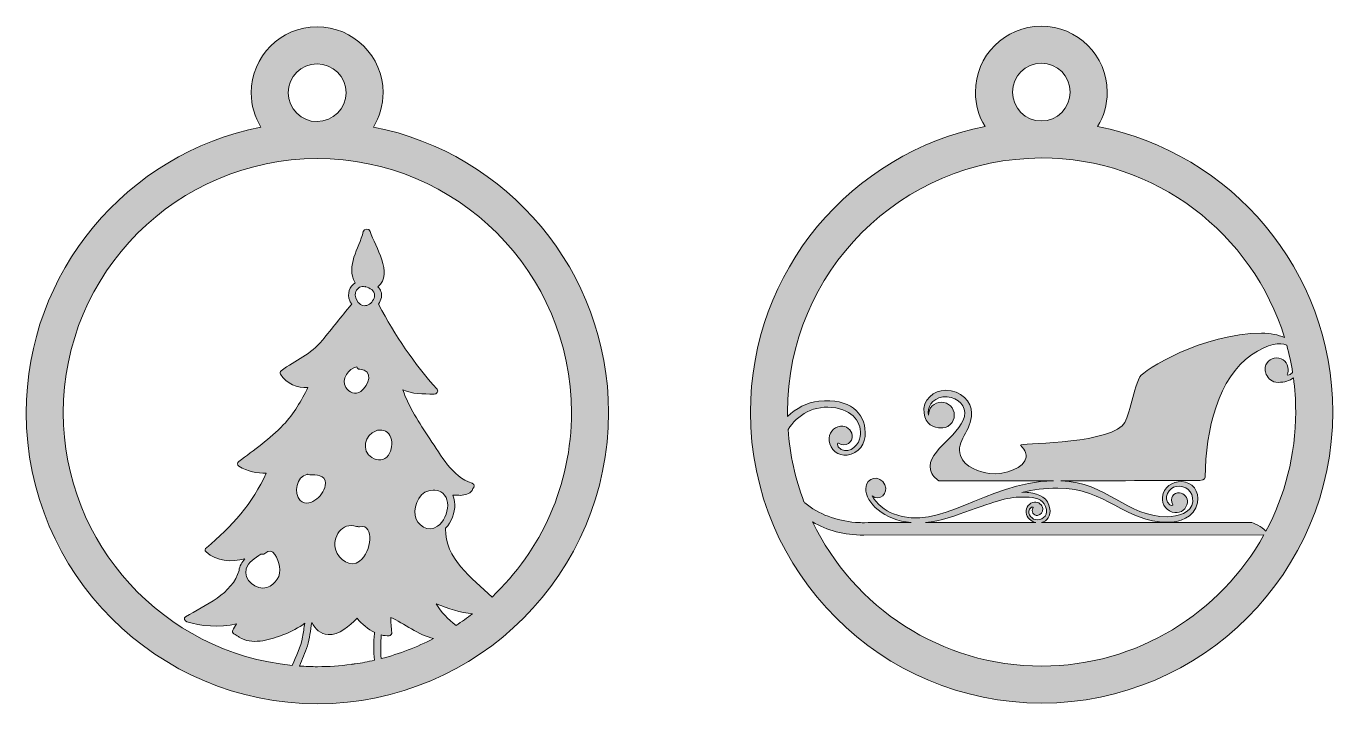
# Model space of a CAD drawing. Header units: inches. Extents: x -1104 to 5451, y -3757 to -136.
# Drawn here: x 1047 to 1929, y -2821 to -2363 of the extents above; entities that cross this region are included whole.
import ezdxf

# ---------------------------------------------------------------- set-up
doc = ezdxf.new("R2010")
doc.units = ezdxf.units.IN
doc.header["$MEASUREMENT"] = 0
doc.layers.add('Layer 1', color=7, linetype='Continuous')

# ---------------------------------------------------------------- blocks, each defined once
blk = doc.blocks.new('block 4')
at = {"layer": 'Layer 1', "true_color": 0xf8ca98}
h = blk.add_hatch(color=31, dxfattribs=at)
h.dxf.hatch_style = 2
edge = h.paths.add_edge_path()
edge.add_spline(control_points=[(1732.96, -2820.44), (1841.31, -2820.34), (1929.38, -2732.12), (1929.29, -2623.77), (1929.2, -2528.41), (1860.85, -2448.76), (1770.58, -2431.1), (1774.72, -2424.34), (1777.11, -2416.4), (1777.1, -2407.9), (1777.08, -2383.37), (1757.1, -2363.42), (1732.56, -2363.44), (1708.03, -2363.46), (1688.08, -2383.45), (1688.1, -2407.98), (1688.11, -2416.48), (1690.51, -2424.41), (1694.66, -2431.17), (1604.44, -2448.98), (1536.2, -2528.75), (1536.29, -2624.11), (1536.38, -2732.46), (1624.61, -2820.53), (1732.96, -2820.44)], knot_values=[0, 0, 0, 0, 1, 1, 1, 2, 2, 2, 3, 3, 3, 4, 4, 4, 5, 5, 5, 6, 6, 6, 7, 7, 7, 8, 8, 8, 8], degree=3, periodic=1)
edge = h.paths.add_edge_path()
edge.add_spline(control_points=[(1732.93, -2795.44), (1664.88, -2795.5), (1605.92, -2755.7), (1578.18, -2698.14), (1588.05, -2703.89), (1599.51, -2707.06), (1612.76, -2707.05), (1612.76, -2707.05), (1882.89, -2706.82), (1882.89, -2706.82), (1853.65, -2759.57), (1797.41, -2795.38), (1732.93, -2795.44)], knot_values=[0, 0, 0, 0, 1, 1, 1, 2, 2, 2, 3, 3, 3, 4, 4, 4, 4], degree=3, periodic=1)
edge = h.paths.add_edge_path()
edge.add_spline(control_points=[(1684.83, -2690.08), (1705.63, -2682.91), (1711.44, -2680.78), (1724.47, -2681.41), (1730.13, -2681.68), (1734.94, -2683.73), (1736, -2689.68), (1736.87, -2694.56), (1732.72, -2697.18), (1728.59, -2696.54), (1725.49, -2696.05), (1722.12, -2691.32), (1725.66, -2688.29), (1726.02, -2687.99), (1727.3, -2687.96), (1727.06, -2688.36), (1725.29, -2691.27), (1727.49, -2694.01), (1730.04, -2693.71), (1732.26, -2693.44), (1733.84, -2691.43), (1733.58, -2689.21), (1733.25, -2686.44), (1730.74, -2684.46), (1727.97, -2684.78), (1724.5, -2685.19), (1722.02, -2688.34), (1722.43, -2691.8), (1722.85, -2695.36), (1725.51, -2697.85), (1728.87, -2698.52), (1701.68, -2698.55), (1675.26, -2698.57), (1654.34, -2698.59), (1664.79, -2697.59), (1674.62, -2694.08), (1684.83, -2690.08)], knot_values=[0, 0, 0, 0, 1, 1, 1, 2, 2, 2, 3, 3, 3, 4, 4, 4, 5, 5, 5, 6, 6, 6, 7, 7, 7, 8, 8, 8, 9, 9, 9, 10, 10, 10, 11, 11, 11, 12, 12, 12, 12], degree=3, periodic=1)
edge = h.paths.add_edge_path()
edge.add_spline(control_points=[(1884.23, -2704.34), (1881.55, -2701.49), (1875.64, -2698.4), (1873.68, -2698.4), (1873.68, -2698.4), (1801.45, -2698.46), (1732.72, -2698.52), (1736.53, -2697.66), (1739.17, -2693.76), (1738.38, -2689.22), (1737.14, -2682.08), (1731.68, -2679.01), (1724.09, -2678.25), (1722.8, -2678.12), (1721.27, -2678.09), (1719.51, -2678.17), (1726.96, -2676.46), (1734.95, -2675.35), (1743.72, -2675.35), (1776.41, -2675.32), (1789.35, -2698.38), (1817.5, -2698.35), (1825.62, -2698.35), (1835.92, -2695.6), (1837.95, -2685.15), (1839.46, -2677.46), (1834.43, -2670.93), (1827.47, -2670.94), (1820.92, -2670.67), (1815.16, -2674.81), (1814.4, -2681.32), (1813.8, -2686.52), (1817.53, -2691.24), (1822.74, -2691.84), (1826.91, -2692.32), (1830.68, -2689.34), (1831.16, -2685.18), (1831.55, -2681.85), (1829.16, -2678.83), (1825.83, -2678.44), (1822, -2677.99), (1818.71, -2682.11), (1821.37, -2686.48), (1821.73, -2687.08), (1819.81, -2687.04), (1819.27, -2686.58), (1813.94, -2682.04), (1818.99, -2674.94), (1823.65, -2674.2), (1829.84, -2673.21), (1835.34, -2677.05), (1834.8, -2684.47), (1834.25, -2691.89), (1824.5, -2694.64), (1817.64, -2694.65), (1817.64, -2694.65), (1817.5, -2694.65), (1817.5, -2694.65), (1789.95, -2694.67), (1776.96, -2671.29), (1745.79, -2670.31), (1745.79, -2670.31), (1768.54, -2670.29), (1768.54, -2670.29), (1768.54, -2670.29), (1834.06, -2670.23), (1837.34, -2670.23), (1840.62, -2670.23), (1843.29, -2669.71), (1843.28, -2667.86), (1843.26, -2636.18), (1852.35, -2600.29), (1874.38, -2585.4), (1886.1, -2577.48), (1893.63, -2576.9), (1898.25, -2578.8), (1899.89, -2584.81), (1901.22, -2590.95), (1902.2, -2597.2), (1901.49, -2598), (1900.71, -2598.56), (1899.93, -2598.81), (1897.53, -2599.58), (1899.12, -2598.56), (1899.12, -2596.19), (1899.17, -2595.84), (1899.2, -2595.48), (1899.2, -2595.12), (1899.2, -2590.82), (1895.71, -2587.33), (1891.41, -2587.33), (1887.1, -2587.34), (1883.62, -2590.83), (1883.62, -2595.13), (1883.62, -2596.35), (1883.91, -2597.49), (1884.4, -2598.52), (1885.64, -2601.3), (1888.32, -2603.95), (1892.44, -2603.94), (1896.81, -2603.94), (1900.23, -2602.77), (1902.72, -2600.79), (1903.74, -2608.32), (1904.28, -2615.99), (1904.29, -2623.79), (1904.31, -2652.88), (1897.05, -2680.3), (1884.23, -2704.34)], knot_values=[0, 0, 0, 0, 1, 1, 1, 2, 2, 2, 3, 3, 3, 4, 4, 4, 5, 5, 5, 6, 6, 6, 7, 7, 7, 8, 8, 8, 9, 9, 9, 10, 10, 10, 11, 11, 11, 12, 12, 12, 13, 13, 13, 14, 14, 14, 15, 15, 15, 16, 16, 16, 17, 17, 17, 18, 18, 18, 19, 19, 19, 20, 20, 20, 21, 21, 21, 22, 22, 22, 23, 23, 23, 24, 24, 24, 25, 25, 25, 26, 26, 26, 27, 27, 27, 28, 28, 28, 29, 29, 29, 30, 30, 30, 31, 31, 31, 32, 32, 32, 33, 33, 33, 34, 34, 34, 35, 35, 35, 36, 36, 36, 36], degree=3, periodic=1)
edge = h.paths.add_edge_path()
edge.add_spline(control_points=[(1732.58, -2388.44), (1743.34, -2388.43), (1752.09, -2397.17), (1752.1, -2407.92), (1752.11, -2418.68), (1743.38, -2427.43), (1732.62, -2427.44), (1721.87, -2427.45), (1713.11, -2418.71), (1713.1, -2407.95), (1713.09, -2397.2), (1721.83, -2388.45), (1732.58, -2388.44)], knot_values=[0, 0, 0, 0, 1, 1, 1, 2, 2, 2, 3, 3, 3, 4, 4, 4, 4], degree=3, periodic=1)
edge = h.paths.add_edge_path()
edge.add_spline(control_points=[(1732.64, -2452.44), (1809.8, -2452.37), (1875.25, -2503.53), (1896.78, -2573.73), (1892.55, -2571.77), (1887.27, -2570.73), (1881.24, -2570.73), (1841.56, -2570.77), (1801.39, -2595.72), (1799.14, -2600.23), (1793.83, -2610.86), (1791.98, -2629.05), (1787.27, -2633.15), (1772.1, -2646.37), (1717.25, -2644.6), (1718.58, -2646.34), (1722.18, -2650.04), (1722.45, -2652.81), (1722.28, -2654.33), (1721.5, -2661.48), (1708.34, -2666.59), (1697.68, -2665.43), (1691.58, -2664.76), (1680.58, -2661.42), (1677.99, -2653.35), (1674.76, -2643.3), (1685.56, -2636.93), (1685.55, -2624.63), (1685.54, -2617.04), (1678.56, -2609.26), (1667.9, -2609.26), (1660.21, -2609.27), (1652.03, -2615.6), (1653.46, -2624.76), (1654.59, -2632.04), (1659.64, -2634.75), (1665.15, -2634.7), (1665.8, -2634.69), (1669.03, -2634.65), (1671.24, -2632.21), (1672.86, -2630.62), (1673.86, -2628.42), (1673.86, -2625.97), (1673.86, -2621.16), (1669.95, -2617.26), (1665.14, -2617.26), (1660.33, -2617.27), (1656.43, -2621.17), (1656.43, -2625.99), (1655.34, -2621.19), (1658.63, -2614.69), (1666.16, -2613.78), (1673.85, -2612.85), (1680.93, -2617.97), (1680.94, -2624.22), (1680.95, -2638.54), (1654.67, -2649.59), (1657.8, -2663), (1658.62, -2666.52), (1661.34, -2668.92), (1663.44, -2670.38), (1663.44, -2670.38), (1740.76, -2670.31), (1740.76, -2670.31), (1693.45, -2671.72), (1664.62, -2705.41), (1632.82, -2692.67), (1627, -2690.34), (1621.33, -2686.04), (1618.33, -2680.48), (1623.47, -2684.48), (1629.52, -2678.7), (1627.06, -2673.18), (1623.78, -2665.82), (1614.33, -2667.92), (1614.13, -2675.56), (1613.87, -2685.15), (1626.45, -2696.87), (1644.8, -2698.6), (1627.11, -2698.61), (1614.8, -2698.62), (1611.66, -2698.63), (1610.31, -2698.63), (1608.8, -2698.56), (1607.22, -2698.42), (1594.31, -2697.32), (1582.18, -2693.06), (1573.06, -2685.18), (1572.82, -2684.98), (1572.6, -2684.78), (1572.37, -2684.57), (1566.55, -2669.23), (1562.87, -2652.84), (1561.7, -2635.76), (1567.77, -2626.13), (1579.17, -2618.55), (1594.01, -2621.18), (1607.38, -2623.54), (1612.33, -2633.43), (1609.96, -2642.22), (1608.52, -2647.54), (1600.81, -2653.58), (1595.5, -2647.36), (1594.96, -2646.74), (1594.91, -2644.48), (1595.61, -2644.91), (1600.72, -2648.01), (1605.52, -2644.15), (1604.99, -2639.68), (1604.54, -2635.79), (1601.01, -2633.01), (1597.11, -2633.46), (1592.25, -2634.04), (1588.77, -2638.45), (1589.34, -2643.32), (1590.06, -2649.4), (1595.57, -2653.75), (1601.65, -2653.03), (1609.26, -2652.14), (1614.13, -2645.29), (1613.8, -2637.64), (1613.24, -2624.46), (1603.53, -2614.39), (1582.47, -2616.61), (1574.52, -2617.44), (1566.96, -2621.42), (1561.33, -2627.01), (1561.31, -2626.03), (1561.29, -2625.06), (1561.29, -2624.09), (1561.2, -2529.53), (1638.08, -2452.52), (1732.64, -2452.44)], knot_values=[0, 0, 0, 0, 1, 1, 1, 2, 2, 2, 3, 3, 3, 4, 4, 4, 5, 5, 5, 6, 6, 6, 7, 7, 7, 8, 8, 8, 9, 9, 9, 10, 10, 10, 11, 11, 11, 12, 12, 12, 13, 13, 13, 14, 14, 14, 15, 15, 15, 16, 16, 16, 17, 17, 17, 18, 18, 18, 19, 19, 19, 20, 20, 20, 21, 21, 21, 22, 22, 22, 23, 23, 23, 24, 24, 24, 25, 25, 25, 26, 26, 26, 27, 27, 27, 28, 28, 28, 29, 29, 29, 30, 30, 30, 31, 31, 31, 32, 32, 32, 33, 33, 33, 34, 34, 34, 35, 35, 35, 36, 36, 36, 37, 37, 37, 38, 38, 38, 39, 39, 39, 40, 40, 40, 41, 41, 41, 42, 42, 42, 43, 43, 43, 44, 44, 44, 44], degree=3, periodic=1)
h = blk.add_hatch(color=31, dxfattribs=at)
h.dxf.hatch_style = 2
edge = h.paths.add_edge_path()
edge.add_spline(control_points=[(1244.17, -2820.86), (1352.52, -2820.77), (1440.59, -2732.54), (1440.5, -2624.19), (1440.41, -2528.83), (1372.06, -2449.18), (1281.79, -2431.53), (1285.92, -2424.76), (1288.32, -2416.82), (1288.31, -2408.32), (1288.29, -2383.79), (1268.31, -2363.84), (1243.77, -2363.86), (1219.23, -2363.88), (1199.29, -2383.87), (1199.31, -2408.4), (1199.32, -2416.9), (1201.71, -2424.84), (1205.87, -2431.59), (1115.64, -2449.4), (1047.41, -2529.17), (1047.5, -2624.53), (1047.59, -2732.88), (1135.82, -2820.95), (1244.17, -2820.86)], knot_values=[0, 0, 0, 0, 1, 1, 1, 2, 2, 2, 3, 3, 3, 4, 4, 4, 5, 5, 5, 6, 6, 6, 7, 7, 7, 8, 8, 8, 8], degree=3, periodic=1)
edge = h.paths.add_edge_path()
edge.add_spline(control_points=[(1282.48, -2791.5), (1278.22, -2792.48), (1273.91, -2793.3), (1269.53, -2793.95), (1269.33, -2793.94), (1269.11, -2793.93), (1268.88, -2793.97), (1268.15, -2794.09), (1267.43, -2794.22), (1266.71, -2794.35), (1259.32, -2795.34), (1251.79, -2795.85), (1244.14, -2795.86), (1240, -2795.86), (1235.89, -2795.71), (1231.82, -2795.42), (1233.7, -2790.92), (1235.69, -2786.46), (1237.27, -2781.85), (1239, -2776.79), (1239.13, -2771.29), (1240.22, -2766.1), (1242.62, -2770.34), (1245.9, -2773.79), (1251.22, -2774.17), (1258.75, -2774.73), (1265.6, -2768.25), (1270.78, -2763.15), (1274.1, -2767.04), (1278.25, -2770.57), (1282.67, -2772.74), (1282.54, -2772.96), (1282.45, -2773.2), (1282.43, -2773.49), (1281.94, -2779.36), (1281.92, -2785.49), (1282.48, -2791.5)], knot_values=[0, 0, 0, 0, 1, 1, 1, 2, 2, 2, 3, 3, 3, 4, 4, 4, 5, 5, 5, 6, 6, 6, 7, 7, 7, 8, 8, 8, 9, 9, 9, 10, 10, 10, 11, 11, 11, 12, 12, 12, 12], degree=3, periodic=1)
edge = h.paths.add_edge_path()
edge.add_spline(control_points=[(1232.47, -2683.58), (1227.69, -2678.9), (1229.94, -2667.25), (1236.95, -2666.11), (1237.14, -2666.07), (1237.25, -2666), (1237.42, -2665.94), (1237.82, -2666.16), (1238.28, -2666.32), (1238.83, -2666.28), (1243.06, -2666.02), (1249.42, -2666.37), (1249.43, -2671.95), (1249.45, -2676.02), (1246.58, -2680.02), (1243.61, -2682.55), (1240.39, -2685.32), (1235.87, -2686.89), (1232.47, -2683.58)], knot_values=[0, 0, 0, 0, 1, 1, 1, 2, 2, 2, 3, 3, 3, 4, 4, 4, 5, 5, 5, 6, 6, 6, 6], degree=3, periodic=1)
edge = h.paths.add_edge_path()
edge.add_spline(control_points=[(1270.63, -2593.51), (1270.75, -2594.31), (1271.38, -2595.04), (1272.62, -2595.1), (1282.27, -2595.51), (1278.78, -2606.06), (1273.28, -2609.97), (1269.62, -2612.54), (1265.41, -2610.91), (1263.17, -2607.28), (1259.89, -2602), (1265, -2594.23), (1270.63, -2593.51)], knot_values=[0, 0, 0, 0, 1, 1, 1, 2, 2, 2, 3, 3, 3, 4, 4, 4, 4], degree=3, periodic=1)
edge = h.paths.add_edge_path()
edge.add_spline(control_points=[(1269.7, -2543.39), (1270.28, -2541.24), (1272.56, -2538.67), (1275.04, -2539.23), (1275.44, -2539.32), (1275.87, -2539.34), (1276.28, -2539.29), (1276.35, -2539.32), (1276.39, -2539.35), (1276.45, -2539.37), (1279.32, -2540.19), (1282.7, -2541.79), (1282.6, -2545.26), (1282.52, -2547.83), (1280.61, -2550.36), (1278.37, -2551.5), (1275.76, -2552.84), (1273.47, -2552.13), (1271.62, -2549.91), (1270.17, -2548.2), (1269.12, -2545.63), (1269.7, -2543.39)], knot_values=[0, 0, 0, 0, 1, 1, 1, 2, 2, 2, 3, 3, 3, 4, 4, 4, 5, 5, 5, 6, 6, 6, 7, 7, 7, 7], degree=3, periodic=1)
edge = h.paths.add_edge_path()
edge.add_spline(control_points=[(1270.28, -2701.14), (1270.62, -2701.25), (1270.95, -2701.3), (1271.25, -2701.29), (1271.6, -2701.39), (1272, -2701.46), (1272.46, -2701.35), (1278.21, -2700.06), (1279.57, -2705.13), (1279.33, -2709.93), (1279.1, -2715.28), (1276.76, -2721.26), (1272.5, -2724.66), (1266.43, -2729.51), (1258.37, -2723.43), (1256.41, -2717.26), (1253.64, -2708.55), (1260.68, -2697.83), (1270.28, -2701.14)], knot_values=[0, 0, 0, 0, 1, 1, 1, 2, 2, 2, 3, 3, 3, 4, 4, 4, 5, 5, 5, 6, 6, 6, 6], degree=3, periodic=1)
edge = h.paths.add_edge_path()
edge.add_spline(control_points=[(1280.7, -2654.71), (1273.37, -2650.56), (1275.94, -2638.84), (1283.56, -2636.7), (1283.99, -2636.59), (1284.29, -2636.39), (1284.51, -2636.17), (1288.55, -2635.71), (1292.17, -2636.93), (1293.65, -2641.27), (1294.94, -2645.07), (1294.17, -2649.68), (1291.96, -2652.96), (1289.17, -2657.13), (1284.75, -2657.02), (1280.7, -2654.71)], knot_values=[0, 0, 0, 0, 1, 1, 1, 2, 2, 2, 3, 3, 3, 4, 4, 4, 5, 5, 5, 5], degree=3, periodic=1)
edge = h.paths.add_edge_path()
edge.add_spline(control_points=[(1287.06, -2790.38), (1286.62, -2785.05), (1286.66, -2779.64), (1287.07, -2774.39), (1288.84, -2774.85), (1290.61, -2775.07), (1292.39, -2774.96), (1293.62, -2774.89), (1294.37, -2773.81), (1294.25, -2772.68), (1293.92, -2769.25), (1293.57, -2765.89), (1293.48, -2762.55), (1302.32, -2766.5), (1312.5, -2774.67), (1322.36, -2776.88), (1311.24, -2782.62), (1299.42, -2787.18), (1287.06, -2790.38)], knot_values=[0, 0, 0, 0, 1, 1, 1, 2, 2, 2, 3, 3, 3, 4, 4, 4, 5, 5, 5, 6, 6, 6, 6], degree=3, periodic=1)
edge = h.paths.add_edge_path()
edge.add_spline(control_points=[(1322.16, -2676.79), (1322.6, -2676.83), (1322.96, -2676.76), (1323.28, -2676.63), (1335.44, -2677.73), (1333.63, -2694.96), (1325.05, -2701.02), (1318.77, -2705.49), (1311.06, -2700.52), (1309.94, -2693.69), (1308.74, -2686.46), (1313.88, -2676.12), (1322.16, -2676.79)], knot_values=[0, 0, 0, 0, 1, 1, 1, 2, 2, 2, 3, 3, 3, 4, 4, 4, 4], degree=3, periodic=1)
edge = h.paths.add_edge_path()
edge.add_spline(control_points=[(1337.58, -2768.01), (1332.28, -2763.88), (1327.49, -2759.05), (1324.13, -2753.47), (1332.31, -2756.35), (1340.53, -2759.57), (1348.74, -2760.06), (1345.13, -2762.85), (1341.4, -2765.5), (1337.58, -2768.01)], knot_values=[0, 0, 0, 0, 1, 1, 1, 2, 2, 2, 3, 3, 3, 3], degree=3, periodic=1)
edge = h.paths.add_edge_path()
edge.add_spline(control_points=[(1243.79, -2388.86), (1254.54, -2388.85), (1263.3, -2397.59), (1263.31, -2408.34), (1263.32, -2419.1), (1254.58, -2427.85), (1243.83, -2427.86), (1233.08, -2427.87), (1224.32, -2419.14), (1224.31, -2408.38), (1224.3, -2397.63), (1233.04, -2388.87), (1243.79, -2388.86)], knot_values=[0, 0, 0, 0, 1, 1, 1, 2, 2, 2, 3, 3, 3, 4, 4, 4, 4], degree=3, periodic=1)
edge = h.paths.add_edge_path()
edge.add_spline(control_points=[(1243.85, -2452.86), (1338.41, -2452.78), (1415.41, -2529.65), (1415.5, -2624.21), (1415.54, -2673.23), (1394.9, -2717.52), (1361.85, -2748.83), (1348.15, -2736.03), (1329.95, -2722.62), (1330.56, -2702.68), (1330.57, -2702.54), (1330.52, -2702.45), (1330.5, -2702.33), (1334.65, -2698.24), (1336.84, -2691.83), (1336.74, -2686.32), (1336.71, -2683.96), (1336.2, -2681.88), (1335.35, -2680.12), (1337.06, -2679.88), (1339.22, -2680.26), (1340.71, -2680.18), (1343.55, -2680.04), (1346.57, -2679.25), (1348.4, -2676.92), (1348.75, -2676.46), (1348.87, -2676), (1348.81, -2675.58), (1350.11, -2674.76), (1350.45, -2672.78), (1348.41, -2672.07), (1334.79, -2667.4), (1327.44, -2653.34), (1319.91, -2642.03), (1312.57, -2631.01), (1305.92, -2621.13), (1301.62, -2608.84), (1307.99, -2611.99), (1315.21, -2611.64), (1322.75, -2611.81), (1324.52, -2611.86), (1326.18, -2610.21), (1324.74, -2608.59), (1309.32, -2591.2), (1296.18, -2572.2), (1285.54, -2551.55), (1285.45, -2551.37), (1285.35, -2551.25), (1285.23, -2551.12), (1286.19, -2549.76), (1286.86, -2548.21), (1287.17, -2546.59), (1287.74, -2543.68), (1286.67, -2541.29), (1284.84, -2539.46), (1295.66, -2530.22), (1282.88, -2512.43), (1279.64, -2502.07), (1278.93, -2499.81), (1275.58, -2499.86), (1274.99, -2502.16), (1271.99, -2513.94), (1263.07, -2524.82), (1269.4, -2536.74), (1265.7, -2539.14), (1263.84, -2544.11), (1265.83, -2548.81), (1266.21, -2549.67), (1266.68, -2550.46), (1267.19, -2551.22), (1267.03, -2551.33), (1266.88, -2551.46), (1266.73, -2551.62), (1260.14, -2559.46), (1253.87, -2567.57), (1247.38, -2575.5), (1239.55, -2585.07), (1229.21, -2588.91), (1219.61, -2596.02), (1218.9, -2596.53), (1218.44, -2597.59), (1219, -2598.4), (1223.46, -2604.78), (1230.34, -2607.9), (1237.62, -2607.27), (1233.02, -2616.33), (1228.42, -2624.8), (1221, -2632.67), (1212.11, -2642.08), (1201.22, -2649.65), (1190.87, -2657.33), (1189.73, -2658.18), (1189.83, -2659.77), (1191.04, -2660.5), (1197.02, -2664.15), (1203.29, -2665.44), (1209.49, -2665.11), (1200.5, -2685.41), (1186.03, -2701.38), (1169.09, -2715.51), (1168.25, -2716.22), (1167.88, -2717.5), (1168.82, -2718.33), (1176.11, -2724.73), (1185.73, -2725.41), (1195.13, -2723.09), (1192.99, -2725.32), (1191.45, -2727.86), (1191.12, -2730.84), (1186.72, -2746.64), (1168.08, -2754.46), (1155.08, -2762.11), (1153.55, -2763.02), (1154.38, -2765.08), (1155.79, -2765.54), (1165.04, -2768.54), (1177.92, -2769.44), (1189.36, -2767.01), (1188.42, -2768.41), (1187.57, -2769.87), (1186.83, -2771.29), (1186.38, -2772.14), (1186.94, -2773.17), (1187.67, -2773.64), (1188.63, -2774.24), (1189.66, -2774.97), (1190.74, -2775.4), (1190.88, -2775.56), (1191.03, -2775.74), (1191.27, -2775.89), (1199.68, -2781.33), (1210.86, -2777.92), (1219.55, -2774.86), (1224.66, -2773.07), (1229.6, -2770.56), (1234.1, -2767.53), (1234.58, -2767.21), (1235.01, -2766.8), (1235.45, -2766.42), (1234.9, -2769.55), (1234.56, -2772.75), (1234.03, -2775.85), (1232.88, -2782.51), (1229.65, -2788.76), (1226.97, -2795.02), (1140.43, -2786.45), (1072.57, -2713.28), (1072.5, -2624.51), (1072.41, -2529.95), (1149.28, -2452.94), (1243.85, -2452.86)], knot_values=[0, 0, 0, 0, 1, 1, 1, 2, 2, 2, 3, 3, 3, 4, 4, 4, 5, 5, 5, 6, 6, 6, 7, 7, 7, 8, 8, 8, 9, 9, 9, 10, 10, 10, 11, 11, 11, 12, 12, 12, 13, 13, 13, 14, 14, 14, 15, 15, 15, 16, 16, 16, 17, 17, 17, 18, 18, 18, 19, 19, 19, 20, 20, 20, 21, 21, 21, 22, 22, 22, 23, 23, 23, 24, 24, 24, 25, 25, 25, 26, 26, 26, 27, 27, 27, 28, 28, 28, 29, 29, 29, 30, 30, 30, 31, 31, 31, 32, 32, 32, 33, 33, 33, 34, 34, 34, 35, 35, 35, 36, 36, 36, 37, 37, 37, 38, 38, 38, 39, 39, 39, 40, 40, 40, 41, 41, 41, 42, 42, 42, 43, 43, 43, 44, 44, 44, 45, 45, 45, 46, 46, 46, 47, 47, 47, 48, 48, 48, 49, 49, 49, 50, 50, 50, 50], degree=3, periodic=1)
edge = h.paths.add_edge_path()
edge.add_spline(control_points=[(1209.94, -2742.42), (1202.88, -2744.82), (1193.77, -2737.01), (1196.03, -2729.68), (1197.36, -2725.41), (1201.94, -2722.47), (1205.89, -2719.87), (1206.79, -2720.12), (1207.81, -2720.04), (1208.51, -2719.4), (1214.28, -2714.05), (1217.62, -2723.62), (1218.47, -2728.13), (1219.65, -2734.44), (1215.92, -2740.37), (1209.94, -2742.42)], knot_values=[0, 0, 0, 0, 1, 1, 1, 2, 2, 2, 3, 3, 3, 4, 4, 4, 5, 5, 5, 5], degree=3, periodic=1)
at = {"layer": 'Layer 1', "lineweight": 0}
for points, knots in [([(1732.96, -2820.44), (1841.31, -2820.34), (1929.38, -2732.12), (1929.29, -2623.77), (1929.2, -2528.41), (1860.85, -2448.76), (1770.58, -2431.1), (1774.72, -2424.34), (1777.11, -2416.4), (1777.1, -2407.9), (1777.08, -2383.37), (1757.1, -2363.42), (1732.56, -2363.44), (1708.03, -2363.46), (1688.08, -2383.45), (1688.1, -2407.98), (1688.11, -2416.48), (1690.51, -2424.41), (1694.66, -2431.17), (1604.44, -2448.98), (1536.2, -2528.75), (1536.29, -2624.11), (1536.38, -2732.46), (1624.61, -2820.53), (1732.96, -2820.44)], [0, 0, 0, 0, 1, 1, 1, 2, 2, 2, 3, 3, 3, 4, 4, 4, 5, 5, 5, 6, 6, 6, 7, 7, 7, 8, 8, 8, 8]), ([(1244.17, -2820.86), (1352.52, -2820.77), (1440.59, -2732.54), (1440.5, -2624.19), (1440.41, -2528.83), (1372.06, -2449.18), (1281.79, -2431.53), (1285.92, -2424.76), (1288.32, -2416.82), (1288.31, -2408.32), (1288.29, -2383.79), (1268.31, -2363.84), (1243.77, -2363.86), (1219.23, -2363.88), (1199.29, -2383.87), (1199.31, -2408.4), (1199.32, -2416.9), (1201.71, -2424.84), (1205.87, -2431.59), (1115.64, -2449.4), (1047.41, -2529.17), (1047.5, -2624.53), (1047.59, -2732.88), (1135.82, -2820.95), (1244.17, -2820.86)], [0, 0, 0, 0, 1, 1, 1, 2, 2, 2, 3, 3, 3, 4, 4, 4, 5, 5, 5, 6, 6, 6, 7, 7, 7, 8, 8, 8, 8]), ([(1243.79, -2388.86), (1254.54, -2388.85), (1263.3, -2397.59), (1263.31, -2408.34), (1263.32, -2419.1), (1254.58, -2427.85), (1243.83, -2427.86), (1233.08, -2427.87), (1224.32, -2419.14), (1224.31, -2408.38), (1224.3, -2397.63), (1233.04, -2388.87), (1243.79, -2388.86)], [0, 0, 0, 0, 1, 1, 1, 2, 2, 2, 3, 3, 3, 4, 4, 4, 4]), ([(1732.58, -2388.44), (1743.34, -2388.43), (1752.09, -2397.17), (1752.1, -2407.92), (1752.11, -2418.68), (1743.38, -2427.43), (1732.62, -2427.44), (1721.87, -2427.45), (1713.11, -2418.71), (1713.1, -2407.95), (1713.09, -2397.2), (1721.83, -2388.45), (1732.58, -2388.44)], [0, 0, 0, 0, 1, 1, 1, 2, 2, 2, 3, 3, 3, 4, 4, 4, 4]), ([(1243.85, -2452.86), (1338.41, -2452.78), (1415.41, -2529.65), (1415.5, -2624.21), (1415.54, -2673.23), (1394.9, -2717.52), (1361.85, -2748.83), (1348.15, -2736.03), (1329.95, -2722.62), (1330.56, -2702.68), (1330.57, -2702.54), (1330.52, -2702.45), (1330.5, -2702.33), (1334.65, -2698.24), (1336.84, -2691.83), (1336.74, -2686.32), (1336.71, -2683.96), (1336.2, -2681.88), (1335.35, -2680.12), (1337.06, -2679.88), (1339.22, -2680.26), (1340.71, -2680.18), (1343.55, -2680.04), (1346.57, -2679.25), (1348.4, -2676.92), (1348.75, -2676.46), (1348.87, -2676), (1348.81, -2675.58), (1350.11, -2674.76), (1350.45, -2672.78), (1348.41, -2672.07), (1334.79, -2667.4), (1327.44, -2653.34), (1319.91, -2642.03), (1312.57, -2631.01), (1305.92, -2621.13), (1301.62, -2608.84), (1307.99, -2611.99), (1315.21, -2611.64), (1322.75, -2611.81), (1324.52, -2611.86), (1326.18, -2610.21), (1324.74, -2608.59), (1309.32, -2591.2), (1296.18, -2572.2), (1285.54, -2551.55), (1285.45, -2551.37), (1285.35, -2551.25), (1285.23, -2551.12), (1286.19, -2549.76), (1286.86, -2548.21), (1287.17, -2546.59), (1287.74, -2543.68), (1286.67, -2541.29), (1284.84, -2539.46), (1295.66, -2530.22), (1282.88, -2512.43), (1279.64, -2502.07), (1278.93, -2499.81), (1275.58, -2499.86), (1274.99, -2502.16), (1271.99, -2513.94), (1263.07, -2524.82), (1269.4, -2536.74), (1265.7, -2539.14), (1263.84, -2544.11), (1265.83, -2548.81), (1266.21, -2549.67), (1266.68, -2550.46), (1267.19, -2551.22), (1267.03, -2551.33), (1266.88, -2551.46), (1266.73, -2551.62), (1260.14, -2559.46), (1253.87, -2567.57), (1247.38, -2575.5), (1239.55, -2585.07), (1229.21, -2588.91), (1219.61, -2596.02), (1218.9, -2596.53), (1218.44, -2597.59), (1219, -2598.4), (1223.46, -2604.78), (1230.34, -2607.9), (1237.62, -2607.27), (1233.02, -2616.33), (1228.42, -2624.8), (1221, -2632.67), (1212.11, -2642.08), (1201.22, -2649.65), (1190.87, -2657.33), (1189.73, -2658.18), (1189.83, -2659.77), (1191.04, -2660.5), (1197.02, -2664.15), (1203.29, -2665.44), (1209.49, -2665.11), (1200.5, -2685.41), (1186.03, -2701.38), (1169.09, -2715.51), (1168.25, -2716.22), (1167.88, -2717.5), (1168.82, -2718.33), (1176.11, -2724.73), (1185.73, -2725.41), (1195.13, -2723.09), (1192.99, -2725.32), (1191.45, -2727.86), (1191.12, -2730.84), (1186.72, -2746.64), (1168.08, -2754.46), (1155.08, -2762.11), (1153.55, -2763.02), (1154.38, -2765.08), (1155.79, -2765.54), (1165.04, -2768.54), (1177.92, -2769.44), (1189.36, -2767.01), (1188.42, -2768.41), (1187.57, -2769.87), (1186.83, -2771.29), (1186.38, -2772.14), (1186.94, -2773.17), (1187.67, -2773.64), (1188.63, -2774.24), (1189.66, -2774.97), (1190.74, -2775.4), (1190.88, -2775.56), (1191.03, -2775.74), (1191.27, -2775.89), (1199.68, -2781.33), (1210.86, -2777.92), (1219.55, -2774.86), (1224.66, -2773.07), (1229.6, -2770.56), (1234.1, -2767.53), (1234.58, -2767.21), (1235.01, -2766.8), (1235.45, -2766.42), (1234.9, -2769.55), (1234.56, -2772.75), (1234.03, -2775.85), (1232.88, -2782.51), (1229.65, -2788.76), (1226.97, -2795.02), (1140.43, -2786.45), (1072.57, -2713.28), (1072.5, -2624.51), (1072.41, -2529.95), (1149.28, -2452.94), (1243.85, -2452.86)], [0, 0, 0, 0, 1, 1, 1, 2, 2, 2, 3, 3, 3, 4, 4, 4, 5, 5, 5, 6, 6, 6, 7, 7, 7, 8, 8, 8, 9, 9, 9, 10, 10, 10, 11, 11, 11, 12, 12, 12, 13, 13, 13, 14, 14, 14, 15, 15, 15, 16, 16, 16, 17, 17, 17, 18, 18, 18, 19, 19, 19, 20, 20, 20, 21, 21, 21, 22, 22, 22, 23, 23, 23, 24, 24, 24, 25, 25, 25, 26, 26, 26, 27, 27, 27, 28, 28, 28, 29, 29, 29, 30, 30, 30, 31, 31, 31, 32, 32, 32, 33, 33, 33, 34, 34, 34, 35, 35, 35, 36, 36, 36, 37, 37, 37, 38, 38, 38, 39, 39, 39, 40, 40, 40, 41, 41, 41, 42, 42, 42, 43, 43, 43, 44, 44, 44, 45, 45, 45, 46, 46, 46, 47, 47, 47, 48, 48, 48, 49, 49, 49, 50, 50, 50, 50]), ([(1732.64, -2452.44), (1809.8, -2452.37), (1875.25, -2503.53), (1896.78, -2573.73), (1892.55, -2571.77), (1887.27, -2570.73), (1881.24, -2570.73), (1841.56, -2570.77), (1801.39, -2595.72), (1799.14, -2600.23), (1793.83, -2610.86), (1791.98, -2629.05), (1787.27, -2633.15), (1772.1, -2646.37), (1717.25, -2644.6), (1718.58, -2646.34), (1722.18, -2650.04), (1722.45, -2652.81), (1722.28, -2654.33), (1721.5, -2661.48), (1708.34, -2666.59), (1697.68, -2665.43), (1691.58, -2664.76), (1680.58, -2661.42), (1677.99, -2653.35), (1674.76, -2643.3), (1685.56, -2636.93), (1685.55, -2624.63), (1685.54, -2617.04), (1678.56, -2609.26), (1667.9, -2609.26), (1660.21, -2609.27), (1652.03, -2615.6), (1653.46, -2624.76), (1654.59, -2632.04), (1659.64, -2634.75), (1665.15, -2634.7), (1665.8, -2634.69), (1669.03, -2634.65), (1671.24, -2632.21), (1672.86, -2630.62), (1673.86, -2628.42), (1673.86, -2625.97), (1673.86, -2621.16), (1669.95, -2617.26), (1665.14, -2617.26), (1660.33, -2617.27), (1656.43, -2621.17), (1656.43, -2625.99), (1655.34, -2621.19), (1658.63, -2614.69), (1666.16, -2613.78), (1673.85, -2612.85), (1680.93, -2617.97), (1680.94, -2624.22), (1680.95, -2638.54), (1654.67, -2649.59), (1657.8, -2663), (1658.62, -2666.52), (1661.34, -2668.92), (1663.44, -2670.38), (1663.44, -2670.38), (1740.76, -2670.31), (1740.76, -2670.31), (1693.45, -2671.72), (1664.62, -2705.41), (1632.82, -2692.67), (1627, -2690.34), (1621.33, -2686.04), (1618.33, -2680.48), (1623.47, -2684.48), (1629.52, -2678.7), (1627.06, -2673.18), (1623.78, -2665.82), (1614.33, -2667.92), (1614.13, -2675.56), (1613.87, -2685.15), (1626.45, -2696.87), (1644.8, -2698.6), (1627.11, -2698.61), (1614.8, -2698.62), (1611.66, -2698.63), (1610.31, -2698.63), (1608.8, -2698.56), (1607.22, -2698.42), (1594.31, -2697.32), (1582.18, -2693.06), (1573.06, -2685.18), (1572.82, -2684.98), (1572.6, -2684.78), (1572.37, -2684.57), (1566.55, -2669.23), (1562.87, -2652.84), (1561.7, -2635.76), (1567.77, -2626.13), (1579.17, -2618.55), (1594.01, -2621.18), (1607.38, -2623.54), (1612.33, -2633.43), (1609.96, -2642.22), (1608.52, -2647.54), (1600.81, -2653.58), (1595.5, -2647.36), (1594.96, -2646.74), (1594.91, -2644.48), (1595.61, -2644.91), (1600.72, -2648.01), (1605.52, -2644.15), (1604.99, -2639.68), (1604.54, -2635.79), (1601.01, -2633.01), (1597.11, -2633.46), (1592.25, -2634.04), (1588.77, -2638.45), (1589.34, -2643.32), (1590.06, -2649.4), (1595.57, -2653.75), (1601.65, -2653.03), (1609.26, -2652.14), (1614.13, -2645.29), (1613.8, -2637.64), (1613.24, -2624.46), (1603.53, -2614.39), (1582.47, -2616.61), (1574.52, -2617.44), (1566.96, -2621.42), (1561.33, -2627.01), (1561.31, -2626.03), (1561.29, -2625.06), (1561.29, -2624.09), (1561.2, -2529.53), (1638.08, -2452.52), (1732.64, -2452.44)], [0, 0, 0, 0, 1, 1, 1, 2, 2, 2, 3, 3, 3, 4, 4, 4, 5, 5, 5, 6, 6, 6, 7, 7, 7, 8, 8, 8, 9, 9, 9, 10, 10, 10, 11, 11, 11, 12, 12, 12, 13, 13, 13, 14, 14, 14, 15, 15, 15, 16, 16, 16, 17, 17, 17, 18, 18, 18, 19, 19, 19, 20, 20, 20, 21, 21, 21, 22, 22, 22, 23, 23, 23, 24, 24, 24, 25, 25, 25, 26, 26, 26, 27, 27, 27, 28, 28, 28, 29, 29, 29, 30, 30, 30, 31, 31, 31, 32, 32, 32, 33, 33, 33, 34, 34, 34, 35, 35, 35, 36, 36, 36, 37, 37, 37, 38, 38, 38, 39, 39, 39, 40, 40, 40, 41, 41, 41, 42, 42, 42, 43, 43, 43, 44, 44, 44, 44]), ([(1269.7, -2543.39), (1270.28, -2541.24), (1272.56, -2538.67), (1275.04, -2539.23), (1275.44, -2539.32), (1275.87, -2539.34), (1276.28, -2539.29), (1276.35, -2539.32), (1276.39, -2539.35), (1276.45, -2539.37), (1279.32, -2540.19), (1282.7, -2541.79), (1282.6, -2545.26), (1282.52, -2547.83), (1280.61, -2550.36), (1278.37, -2551.5), (1275.76, -2552.84), (1273.47, -2552.13), (1271.62, -2549.91), (1270.17, -2548.2), (1269.12, -2545.63), (1269.7, -2543.39)], [0, 0, 0, 0, 1, 1, 1, 2, 2, 2, 3, 3, 3, 4, 4, 4, 5, 5, 5, 6, 6, 6, 7, 7, 7, 7]), ([(1884.23, -2704.34), (1881.55, -2701.49), (1875.64, -2698.4), (1873.68, -2698.4), (1873.68, -2698.4), (1801.45, -2698.46), (1732.72, -2698.52), (1736.53, -2697.66), (1739.17, -2693.76), (1738.38, -2689.22), (1737.14, -2682.08), (1731.68, -2679.01), (1724.09, -2678.25), (1722.8, -2678.12), (1721.27, -2678.09), (1719.51, -2678.17), (1726.96, -2676.46), (1734.95, -2675.35), (1743.72, -2675.35), (1776.41, -2675.32), (1789.35, -2698.38), (1817.5, -2698.35), (1825.62, -2698.35), (1835.92, -2695.6), (1837.95, -2685.15), (1839.46, -2677.46), (1834.43, -2670.93), (1827.47, -2670.94), (1820.92, -2670.67), (1815.16, -2674.81), (1814.4, -2681.32), (1813.8, -2686.52), (1817.53, -2691.24), (1822.74, -2691.84), (1826.91, -2692.32), (1830.68, -2689.34), (1831.16, -2685.18), (1831.55, -2681.85), (1829.16, -2678.83), (1825.83, -2678.44), (1822, -2677.99), (1818.71, -2682.11), (1821.37, -2686.48), (1821.73, -2687.08), (1819.81, -2687.04), (1819.27, -2686.58), (1813.94, -2682.04), (1818.99, -2674.94), (1823.65, -2674.2), (1829.84, -2673.21), (1835.34, -2677.05), (1834.8, -2684.47), (1834.25, -2691.89), (1824.5, -2694.64), (1817.64, -2694.65), (1817.64, -2694.65), (1817.5, -2694.65), (1817.5, -2694.65), (1789.95, -2694.67), (1776.96, -2671.29), (1745.79, -2670.31), (1745.79, -2670.31), (1768.54, -2670.29), (1768.54, -2670.29), (1768.54, -2670.29), (1834.06, -2670.23), (1837.34, -2670.23), (1840.62, -2670.23), (1843.29, -2669.71), (1843.28, -2667.86), (1843.26, -2636.18), (1852.35, -2600.29), (1874.38, -2585.4), (1886.1, -2577.48), (1893.63, -2576.9), (1898.25, -2578.8), (1899.89, -2584.81), (1901.22, -2590.95), (1902.2, -2597.2), (1901.49, -2598), (1900.71, -2598.56), (1899.93, -2598.81), (1897.53, -2599.58), (1899.12, -2598.56), (1899.12, -2596.19), (1899.17, -2595.84), (1899.2, -2595.48), (1899.2, -2595.12), (1899.2, -2590.82), (1895.71, -2587.33), (1891.41, -2587.33), (1887.1, -2587.34), (1883.62, -2590.83), (1883.62, -2595.13), (1883.62, -2596.35), (1883.91, -2597.49), (1884.4, -2598.52), (1885.64, -2601.3), (1888.32, -2603.95), (1892.44, -2603.94), (1896.81, -2603.94), (1900.23, -2602.77), (1902.72, -2600.79), (1903.74, -2608.32), (1904.28, -2615.99), (1904.29, -2623.79), (1904.31, -2652.88), (1897.05, -2680.3), (1884.23, -2704.34)], [0, 0, 0, 0, 1, 1, 1, 2, 2, 2, 3, 3, 3, 4, 4, 4, 5, 5, 5, 6, 6, 6, 7, 7, 7, 8, 8, 8, 9, 9, 9, 10, 10, 10, 11, 11, 11, 12, 12, 12, 13, 13, 13, 14, 14, 14, 15, 15, 15, 16, 16, 16, 17, 17, 17, 18, 18, 18, 19, 19, 19, 20, 20, 20, 21, 21, 21, 22, 22, 22, 23, 23, 23, 24, 24, 24, 25, 25, 25, 26, 26, 26, 27, 27, 27, 28, 28, 28, 29, 29, 29, 30, 30, 30, 31, 31, 31, 32, 32, 32, 33, 33, 33, 34, 34, 34, 35, 35, 35, 36, 36, 36, 36]), ([(1270.63, -2593.51), (1270.75, -2594.31), (1271.38, -2595.04), (1272.62, -2595.1), (1282.27, -2595.51), (1278.78, -2606.06), (1273.28, -2609.97), (1269.62, -2612.54), (1265.41, -2610.91), (1263.17, -2607.28), (1259.89, -2602), (1265, -2594.23), (1270.63, -2593.51)], [0, 0, 0, 0, 1, 1, 1, 2, 2, 2, 3, 3, 3, 4, 4, 4, 4]), ([(1280.7, -2654.71), (1273.37, -2650.56), (1275.94, -2638.84), (1283.56, -2636.7), (1283.99, -2636.59), (1284.29, -2636.39), (1284.51, -2636.17), (1288.55, -2635.71), (1292.17, -2636.93), (1293.65, -2641.27), (1294.94, -2645.07), (1294.17, -2649.68), (1291.96, -2652.96), (1289.17, -2657.13), (1284.75, -2657.02), (1280.7, -2654.71)], [0, 0, 0, 0, 1, 1, 1, 2, 2, 2, 3, 3, 3, 4, 4, 4, 5, 5, 5, 5]), ([(1232.47, -2683.58), (1227.69, -2678.9), (1229.94, -2667.25), (1236.95, -2666.11), (1237.14, -2666.07), (1237.25, -2666), (1237.42, -2665.94), (1237.82, -2666.16), (1238.28, -2666.32), (1238.83, -2666.28), (1243.06, -2666.02), (1249.42, -2666.37), (1249.43, -2671.95), (1249.45, -2676.02), (1246.58, -2680.02), (1243.61, -2682.55), (1240.39, -2685.32), (1235.87, -2686.89), (1232.47, -2683.58)], [0, 0, 0, 0, 1, 1, 1, 2, 2, 2, 3, 3, 3, 4, 4, 4, 5, 5, 5, 6, 6, 6, 6]), ([(1322.16, -2676.79), (1322.6, -2676.83), (1322.96, -2676.76), (1323.28, -2676.63), (1335.44, -2677.73), (1333.63, -2694.96), (1325.05, -2701.02), (1318.77, -2705.49), (1311.06, -2700.52), (1309.94, -2693.69), (1308.74, -2686.46), (1313.88, -2676.12), (1322.16, -2676.79)], [0, 0, 0, 0, 1, 1, 1, 2, 2, 2, 3, 3, 3, 4, 4, 4, 4]), ([(1684.83, -2690.08), (1705.63, -2682.91), (1711.44, -2680.78), (1724.47, -2681.41), (1730.13, -2681.68), (1734.94, -2683.73), (1736, -2689.68), (1736.87, -2694.56), (1732.72, -2697.18), (1728.59, -2696.54), (1725.49, -2696.05), (1722.12, -2691.32), (1725.66, -2688.29), (1726.02, -2687.99), (1727.3, -2687.96), (1727.06, -2688.36), (1725.29, -2691.27), (1727.49, -2694.01), (1730.04, -2693.71), (1732.26, -2693.44), (1733.84, -2691.43), (1733.58, -2689.21), (1733.25, -2686.44), (1730.74, -2684.46), (1727.97, -2684.78), (1724.5, -2685.19), (1722.02, -2688.34), (1722.43, -2691.8), (1722.85, -2695.36), (1725.51, -2697.85), (1728.87, -2698.52), (1701.68, -2698.55), (1675.26, -2698.57), (1654.34, -2698.59), (1664.79, -2697.59), (1674.62, -2694.08), (1684.83, -2690.08)], [0, 0, 0, 0, 1, 1, 1, 2, 2, 2, 3, 3, 3, 4, 4, 4, 5, 5, 5, 6, 6, 6, 7, 7, 7, 8, 8, 8, 9, 9, 9, 10, 10, 10, 11, 11, 11, 12, 12, 12, 12]), ([(1270.28, -2701.14), (1270.62, -2701.25), (1270.95, -2701.3), (1271.25, -2701.29), (1271.6, -2701.39), (1272, -2701.46), (1272.46, -2701.35), (1278.21, -2700.06), (1279.57, -2705.13), (1279.33, -2709.93), (1279.1, -2715.28), (1276.76, -2721.26), (1272.5, -2724.66), (1266.43, -2729.51), (1258.37, -2723.43), (1256.41, -2717.26), (1253.64, -2708.55), (1260.68, -2697.83), (1270.28, -2701.14)], [0, 0, 0, 0, 1, 1, 1, 2, 2, 2, 3, 3, 3, 4, 4, 4, 5, 5, 5, 6, 6, 6, 6]), ([(1732.93, -2795.44), (1664.88, -2795.5), (1605.92, -2755.7), (1578.18, -2698.14), (1588.05, -2703.89), (1599.51, -2707.06), (1612.76, -2707.05), (1612.76, -2707.05), (1882.89, -2706.82), (1882.89, -2706.82), (1853.65, -2759.57), (1797.41, -2795.38), (1732.93, -2795.44)], [0, 0, 0, 0, 1, 1, 1, 2, 2, 2, 3, 3, 3, 4, 4, 4, 4]), ([(1209.94, -2742.42), (1202.88, -2744.82), (1193.77, -2737.01), (1196.03, -2729.68), (1197.36, -2725.41), (1201.94, -2722.47), (1205.89, -2719.87), (1206.79, -2720.12), (1207.81, -2720.04), (1208.51, -2719.4), (1214.28, -2714.05), (1217.62, -2723.62), (1218.47, -2728.13), (1219.65, -2734.44), (1215.92, -2740.37), (1209.94, -2742.42)], [0, 0, 0, 0, 1, 1, 1, 2, 2, 2, 3, 3, 3, 4, 4, 4, 5, 5, 5, 5]), ([(1337.58, -2768.01), (1332.28, -2763.88), (1327.49, -2759.05), (1324.13, -2753.47), (1332.31, -2756.35), (1340.53, -2759.57), (1348.74, -2760.06), (1345.13, -2762.85), (1341.4, -2765.5), (1337.58, -2768.01)], [0, 0, 0, 0, 1, 1, 1, 2, 2, 2, 3, 3, 3, 3]), ([(1282.48, -2791.5), (1278.22, -2792.48), (1273.91, -2793.3), (1269.53, -2793.95), (1269.33, -2793.94), (1269.11, -2793.93), (1268.88, -2793.97), (1268.15, -2794.09), (1267.43, -2794.22), (1266.71, -2794.35), (1259.32, -2795.34), (1251.79, -2795.85), (1244.14, -2795.86), (1240, -2795.86), (1235.89, -2795.71), (1231.82, -2795.42), (1233.7, -2790.92), (1235.69, -2786.46), (1237.27, -2781.85), (1239, -2776.79), (1239.13, -2771.29), (1240.22, -2766.1), (1242.62, -2770.34), (1245.9, -2773.79), (1251.22, -2774.17), (1258.75, -2774.73), (1265.6, -2768.25), (1270.78, -2763.15), (1274.1, -2767.04), (1278.25, -2770.57), (1282.67, -2772.74), (1282.54, -2772.96), (1282.45, -2773.2), (1282.43, -2773.49), (1281.94, -2779.36), (1281.92, -2785.49), (1282.48, -2791.5)], [0, 0, 0, 0, 1, 1, 1, 2, 2, 2, 3, 3, 3, 4, 4, 4, 5, 5, 5, 6, 6, 6, 7, 7, 7, 8, 8, 8, 9, 9, 9, 10, 10, 10, 11, 11, 11, 12, 12, 12, 12]), ([(1287.06, -2790.38), (1286.62, -2785.05), (1286.66, -2779.64), (1287.07, -2774.39), (1288.84, -2774.85), (1290.61, -2775.07), (1292.39, -2774.96), (1293.62, -2774.89), (1294.37, -2773.81), (1294.25, -2772.68), (1293.92, -2769.25), (1293.57, -2765.89), (1293.48, -2762.55), (1302.32, -2766.5), (1312.5, -2774.67), (1322.36, -2776.88), (1311.24, -2782.62), (1299.42, -2787.18), (1287.06, -2790.38)], [0, 0, 0, 0, 1, 1, 1, 2, 2, 2, 3, 3, 3, 4, 4, 4, 5, 5, 5, 6, 6, 6, 6])]:
    blk.add_open_spline(points, degree=3, knots=knots, dxfattribs=at)

msp = doc.modelspace()

# ---------------------------------------------------------------- block references
at = {"layer": 'Layer 1'}
msp.add_blockref('block 4', (0, 0), dxfattribs=at)

doc.saveas('drawing.dxf')
